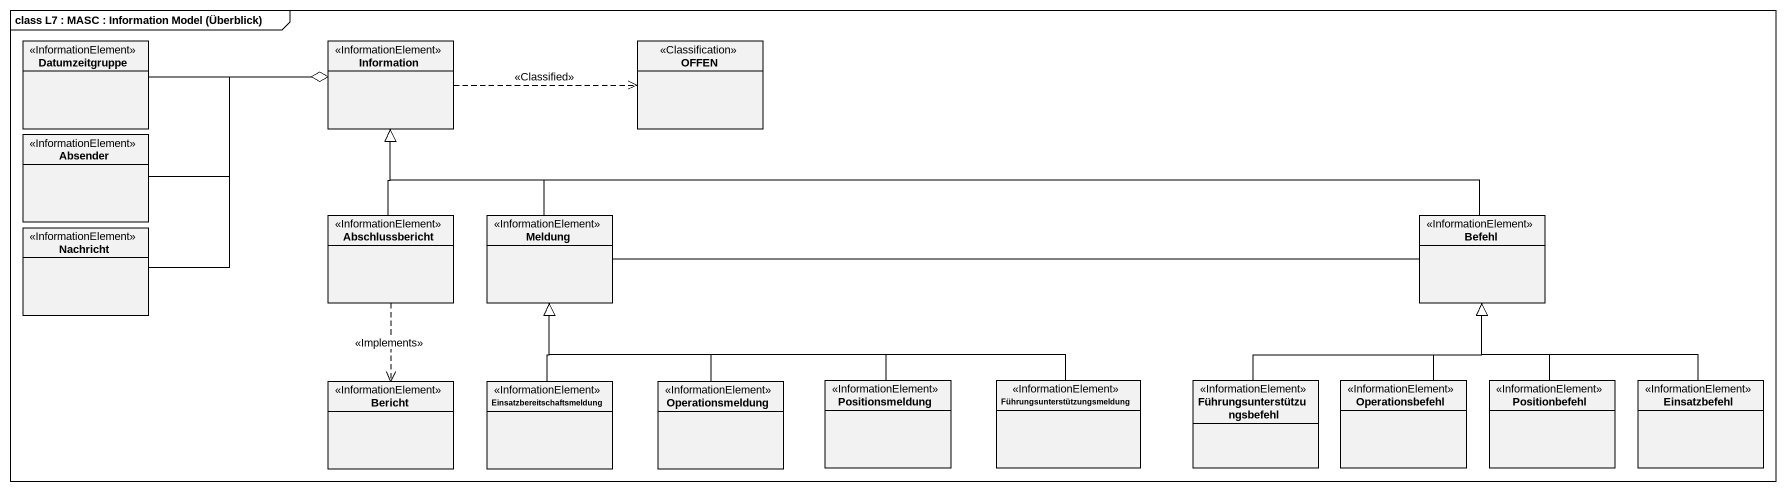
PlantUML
@startuml
mainframe class L7 : MASC : Information Model (Überblick)
hide circle
hide empty members
class Datumzeitgruppe <<InformationElement>>
class Information <<InformationElement>>
class OFFEN <<Classification>>
class Absender <<InformationElement>>
class Nachricht <<InformationElement>>
class Abschlussbericht <<InformationElement>>
class Meldung <<InformationElement>>
class Befehl <<InformationElement>>
class Bericht <<InformationElement>>
class Einsatzbereitschaftsmeldung <<InformationElement>>
class Operationsmeldung <<InformationElement>>
class Positionsmeldung <<InformationElement>>
class "Führungsunterstützungsmeldung" as Führungsunterstützungsmeldun <<InformationElement>>
class Führungsunterstützungsbefehl <<InformationElement>>
class Operationsbefehl <<InformationElement>>
class Positionbefehl <<InformationElement>>
class Einsatzbefehl <<InformationElement>>
Datumzeitgruppe -right-o Information
Information .right.> OFFEN : <<Classified>>
Absender -right-o Information
Nachricht -up-o Information
Abschlussbericht -up-|> Information
Abschlussbericht ..> Bericht : <<Implements>>
Meldung -up-|> Information
Befehl -left-|> Information
Befehl -left- Meldung
Einsatzbereitschaftsmeldung -up-|> Meldung
Operationsmeldung -up-|> Meldung
Positionsmeldung -left-|> Meldung
Führungsunterstützungsmeldun -left-|> Meldung
Führungsunterstützungsbefehl -up-|> Befehl
Operationsbefehl -up-|> Befehl
Positionbefehl -up-|> Befehl
Einsatzbefehl -up-|> Befehl
@enduml
